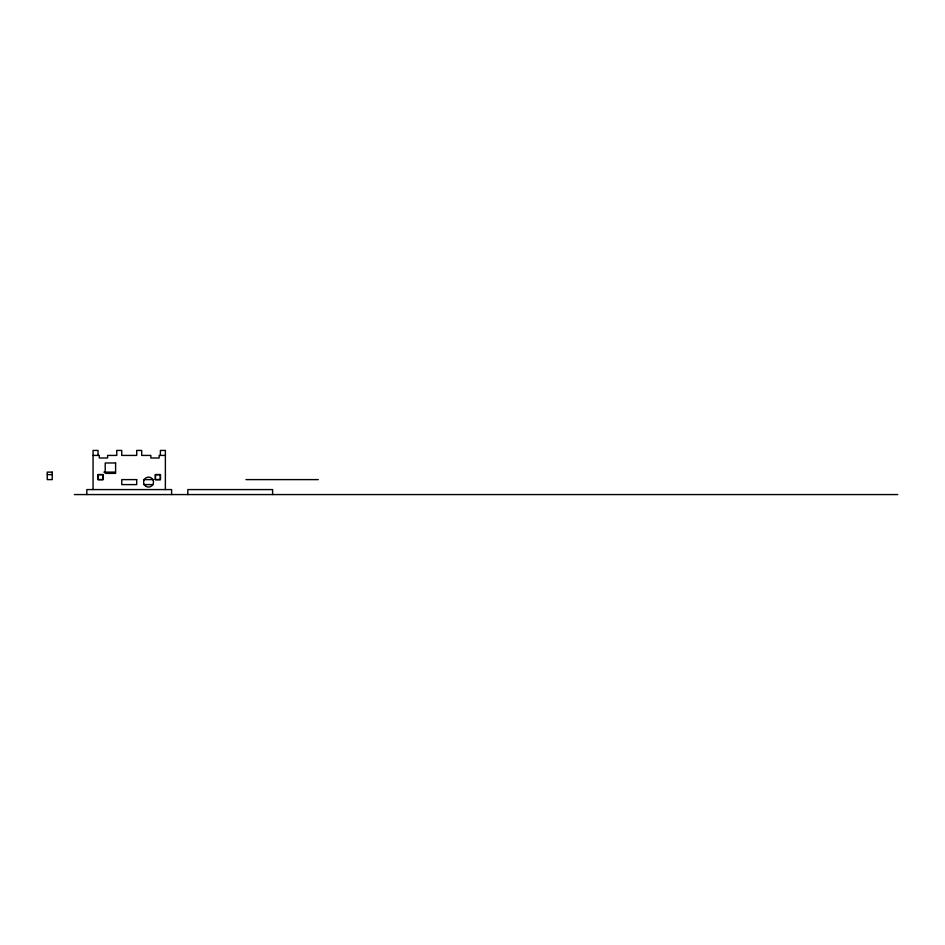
<?xml version="1.0" encoding="UTF-8"?>
<svg xmlns="http://www.w3.org/2000/svg" width="945" height="945" viewBox="0 0 945 945"><rect width="100%" height="100%" fill="white"/><g stroke="black" fill="none" stroke-linecap="round" stroke-linejoin="round"><path stroke-width="1.42" d="M93.059 455.419L99.296 455.419L99.296 457.994L107.612 457.994L107.612 455.419L116.755 455.419L116.755 450.434L121.74 450.434L121.74 455.419L136.706 455.419L136.706 450.434L141.691 450.434L141.691 455.419L150.834 455.419L150.834 457.994L159.15 457.994L159.15 455.419L165.375 455.419M103.867 472.122L115.455 472.122M47.25 474.614L52.235 474.614M143.64 479.611L153.74 479.611M245.995 479.611L318.311 479.611M143.64 484.596L153.421 484.596M74.289 494.566L897.75 494.566M272.609 494.566L272.609 489.581L187.842 489.581L187.819 494.566M171.612 494.566L171.612 489.581L86.845 489.581L86.822 494.566M165.375 489.581L165.375 450.434L160.39 450.434L160.39 455.419M98.044 455.419L98.044 450.434L93.059 450.434L93.059 489.581M115.609 462.979L105.214 462.979L105.226 473.374L115.609 473.374L115.609 462.979M52.235 472.122L47.25 472.122L47.25 479.611L52.235 479.611L52.235 472.122M103.052 474.614L98.067 474.614L98.067 479.611L103.052 479.611L103.052 474.614L98.067 474.614L98.067 479.611L103.052 479.599L103.052 474.614M160.39 474.614L155.405 474.626L155.405 479.611L160.39 479.611L160.39 474.614L155.405 474.614L155.405 479.611L160.39 479.611L160.39 474.614M136.706 479.611L121.74 479.611L121.74 484.596L136.706 484.596L136.706 479.611M146.062 486.415A4.985 4.985 0 0 0 153.539 482.104A4.985 4.985 0 0 0 146.062 477.78A4.985 4.985 0 0 0 146.062 486.415"/></g></svg>
